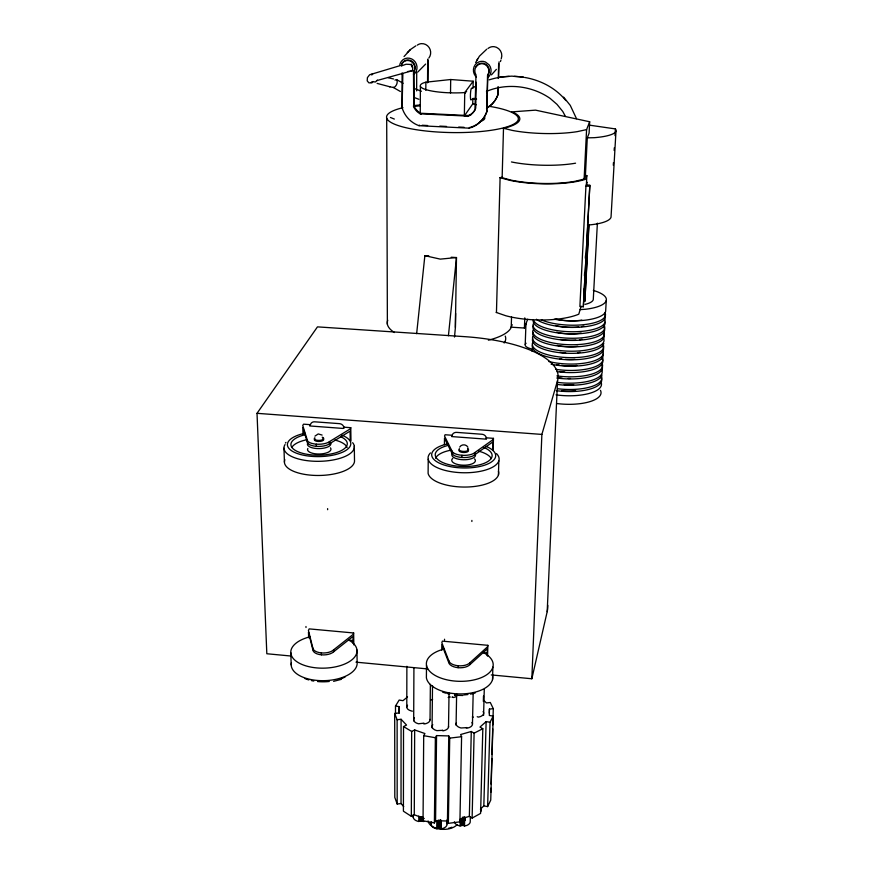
<?xml version="1.0" encoding="UTF-8"?>
<svg xmlns="http://www.w3.org/2000/svg" width="873" height="873" viewBox="0 0 873 873"><rect width="100%" height="100%" fill="white"/><g stroke="black" fill="none" stroke-linecap="round" stroke-linejoin="round"><path stroke-width="1.31" d="M403.697 806.587L401.034 803.542L401.078 719.287L397.128 719.734L394.683 713.448L398.612 713.001L399.277 706.65L395.491 706.006L395.502 714.092M476.069 66.817A7.29 7.017 73.5 0 1 486.032 64.384A7.29 7.017 73.5 0 1 487.92 74.86L486.708 111.722A26.561 25.557 65.6 0 1 469.107 128.156L419.073 125.701A26.561 25.328 63.4 0 1 402.071 107.695L402.093 72.917M401.078 719.287L406.545 725.07L403.522 726.554L403.413 811.192L411.325 816.331L414.271 814.76L424.245 818.536M406.785 707.163L406.873 666.285M486.708 111.722L487.538 75.384A7.3 7.028 73.4 0 0 486.665 65.726A7.3 7.028 73.4 0 0 477.291 65.311A7.3 7.028 73.4 0 0 476.003 74.871L474.934 109.878A14.765 14.208 65.5 0 1 468.266 116.131L420.175 113.817A14.765 14.077 63.4 0 1 413.726 106.975L413.496 72.088A7.3 6.897 67 0 0 411.423 61.656A7.3 6.897 67 0 0 401.635 64.078M475.327 109.311A14.743 14.186 65.7 0 1 468.67 115.552L420.633 113.25A14.743 14.055 63.5 0 1 414.195 106.419L413.966 71.564A7.29 6.886 67.1 0 0 410.779 60.532A7.29 6.886 67.1 0 0 401.384 66.032M411.325 816.331L411.652 731.443L403.522 726.554M413.245 817.412L413.256 814.695M413.682 720.825L413.922 667.769M416.639 90.901L416.716 72.121M414.271 814.76L414.675 729.948L424.922 733.549L423.7 735.677L423.045 820.784L434.394 822.933L435.572 820.675L436.565 735.59L448.766 735.928L449.715 738.121L448.362 823.337L459.918 821.842L461.588 736.714L460.628 734.52L471.278 731.498L474.115 733.156L482.824 728.715L480.597 813.396L472.118 818.077L469.358 816.331L460.278 819.136L460.071 825.902L459.067 825.716A7.988 4.725 1.4 0 1 454.364 821.809M420.24 113.861L420.393 86.351M413.344 816.19A7.966 4.692 0.2 0 0 417.807 821.286L418.8 821.482L418.833 816.048M425.817 90.312L425.871 82.193L450.697 79.519L473.177 81.211L473.046 87.889M418.8 821.482L420.95 820.882L420.982 816.812M420.95 820.882L422.128 821.013L422.15 816.932M427.541 82.815L427.715 59.157M427.966 82.335L428.141 60.062M423.918 821.46L422.597 821.067L422.63 816.986M423.219 821.558L423.252 817.477M426.504 665.346L426.395 677.808A33.294 17.165 1.1 0 0 463.116 693.871A33.294 17.165 1.1 0 0 492.579 675.091M428.228 459.274L428.108 473.373A35.4 14.448 1 0 0 467.219 487.014A35.4 14.448 1 0 0 498.45 471.278M430.04 719.854L430.378 684.41M431.076 824.625L431.109 821.908M432.07 727.842L432.506 685.578M434.394 822.933L435.365 737.729L436.565 735.59M431.775 822.213A8.01 4.758 0.7 0 0 435.725 828.553L436.729 828.739L436.827 820.74M436.729 828.739L438.879 828.139L438.988 819.965M441.749 650.036L441.814 644.634L448.733 662.531A11.142 5.664 1.1 0 0 458.096 667.681A11.142 5.664 1.1 0 0 470.034 664.528L487.341 648.835L487.156 655.667M444.422 444.663L444.499 438.224L451.919 453.142A11.862 4.725 1 0 0 461.915 457.474A11.862 4.725 1 0 0 474.606 454.877L492.929 441.858L492.71 449.89M438.879 828.139L440.057 828.27L440.167 820.271M446.54 822.639A8.01 4.758 0.7 0 1 441.869 828.728L440.538 828.324L440.647 820.325M440.057 828.27L440.636 827.975L440.745 819.791M450.512 92.953L450.697 79.519M441.171 828.815L441.28 820.816M444.532 640.215L444.543 639.222M492.809 724.83L493.289 708.647L489.426 709.094L489.327 715.456L493.212 716.122L490.735 800.115L487.625 806.597L483.828 805.888L480.401 809.195M448.733 662.531L448.755 660.599L441.836 642.735L442.371 641.131L487.854 645.311L487.56 655.994M451.919 453.142L451.952 450.959L444.532 436.074L445.088 434.743L452.127 435.267A4.649 4.245 22.5 0 1 456.634 432.375L481.994 434.263A4.66 4.267 20.4 0 1 486.37 437.788L486.501 438.912M447.02 823.839L447.085 819.758M448.515 727.133L449.038 693.075M448.362 823.337L447.445 821.024L448.766 735.928M470.7 115.258A32.432 7.039 0.8 0 1 464.349 115.902L464.742 92.582L473.177 81.211M456.077 725.245L456.634 693.959M458.096 667.681L458.129 665.75A11.153 5.653 1.1 0 1 448.755 660.599M461.904 457.474L461.948 455.28A11.873 4.714 1 0 1 451.952 450.959M464.349 115.902L472.73 103.92L472.839 98.584M475.709 108.394L476.232 82.215M460.071 825.902L462.21 825.312L462.384 817.139M462.21 825.312L463.388 825.432L463.563 817.27M470.329 816.942L470.241 821.035A7.988 4.725 1.4 0 1 465.211 825.891L463.869 825.487L464.043 817.314M464.076 819.703L464.13 816.975M464.512 825.978L464.687 817.815M464.742 820.118L464.796 817.401M464.829 819.78L464.883 817.052M441.192 822.017L441.28 827.691M471.867 521.487L471.889 520.417M470.034 664.528L470.078 662.596L487.385 646.937L487.854 645.311M474.606 454.877L474.65 452.683L492.983 439.697L493.463 438.355L486.381 437.82M469.358 816.331L471.278 731.498M472.457 724.263L473.177 692.922M486.938 92.123L486.567 92.898M472.118 818.077L474.115 733.156M486.49 108.328A25.513 24.586 69.9 0 0 497.861 94.655L498.068 86.558M498.276 78.472L498.658 63.642M497.861 94.655L498.374 87.409M498.614 78.003L499.04 61.885M483.358 701.445L483.5 696.01M481.067 810.613L481.143 807.885M483.587 715.391L484.264 689.539M496.453 312.512L500.098 177.677L502.27 177.175M493.136 450.512L493.463 438.355M483.828 805.888L486.13 721.6L490.026 722.266L493.212 716.122M503.503 128.255L502.139 177.721L510.661 180.045A51.736 12.833 1.5 0 0 574.98 181.311L584.124 179.085L585.412 175.506L587.289 137.858L589.1 133.154L589.668 121.762L535.575 110.151L511.807 111.875L514.535 112.988A67.363 14.939 0.8 0 1 505.914 127.764L503.503 128.255L512.145 130.383A52.413 11.665 1.4 0 0 577.326 131.627L586.58 129.608L589.668 121.762M489.306 713.143L489.426 709.094M487.625 806.597L490.026 722.266M492.525 679.576L492.885 667.103M498.428 475.043L498.832 460.944M490.833 792.237L490.953 788.188M491.073 784.15L491.826 758.528M491.946 754.49L492.699 728.868M527.663 319.234L524.422 328.041L511.218 327.179L511.545 317.019M462.974 823.457L463.148 818.012M461.424 818.907L461.173 825.716L461.446 818.918M524.422 328.041L524.782 317.87M525.23 344.344L525.939 323.992M491.281 674.927L531.843 678.758L541.882 434.416L557.552 380.563A109.954 39.209 0.8 0 0 464.796 336.662L317.466 326.873L257.022 413.322L266.822 653.746L291.156 656.038M531.843 678.758L547.185 611.678L557.552 380.563M584.124 179.085L586.58 129.608M587.256 182.282L585.936 186.091L579.89 306.554L583.339 306.772L589.842 185.283L586.383 184.792L586.842 175.571L585.412 175.506M583.633 291.898L583.764 289.214M584.452 275.748L584.594 273.063M585.346 258.255L585.477 255.571M583.339 306.772L589.842 185.283M588.806 224.71L584.855 301.436L588.959 225.365M597.383 223.15L593.269 299.668A23.167 7.29 2 0 1 585.041 304.382M613.315 165.27L613.468 162.585M614.166 150.462L614.319 147.766M615.018 135.653L615.4 128.92L589.013 125.09M606.255 300.487L605.644 311.301A36.066 11.545 2.1 0 1 554.29 319.18M615.978 131.157L611.035 217.181A37.004 10.029 1.9 0 1 589.788 224.874L587.387 225.005M454.495 337.054L455.39 327.561L456.481 257.557L451.21 257.24M448.416 335.767L456.481 257.557L440.287 259.128L424.867 255.669L416.65 333.65M343.864 427.137L343.122 428.447L309.631 425.948L310.428 424.649A4.627 4.125 32 0 1 314.684 421.812L339.455 423.645A4.627 4.147 30.7 0 1 343.864 427.137L344.038 428.261M455.39 327.44L455.608 313.418M451.963 436.325L452.138 435.234L451.581 436.565L485.879 439.13L486.37 437.788M465.102 93.28L465.538 91.927L466.619 91.709M466.782 727.525L465.92 727.776L467.295 728.158A8.239 4.452 1.3 0 0 471.955 722.451M581.112 306.139L578.788 314.182A51.278 16.303 1.7 0 1 505.762 315.731L496.148 312.403M442.72 730.188L441.847 730.428L443.222 730.821A8.261 4.485 0.7 0 0 448.526 726.216M500.458 61.579L500.895 60.182M424.202 723.313L423.329 723.564L424.693 723.935A8.217 4.42 0.3 0 0 430.051 719.407M586.842 175.571L585.532 179.281A53.177 13.193 1.5 0 1 509.767 180.318L499.782 177.59M511.218 327.179L512.2 324.669M353.652 632.969L352.976 634.551L333.628 649.828A11.054 5.511 -1.6 0 1 321.362 652.906A11.054 5.511 -1.6 0 1 312.796 647.886L308.431 630.448L309.184 628.887L353.652 632.969L353.816 644.907M400.238 65.595L369.639 74.762L367.402 77.642L367.206 80.873L368.919 82.88L372.236 82.695M475.621 62.616L479.397 56.199L486.752 49.204M420.055 820.598L423.143 820.216M476.887 60.237L477.64 58.818M343.864 427.181L350.782 427.694L350.062 429.003L329.427 441.651A11.753 4.583 -1 0 1 316.364 444.171A11.753 4.583 -1 0 1 307.274 439.959L302.745 425.467L303.553 424.169L310.428 424.682M395.491 706.006L399.19 700.037L402.955 700.681L407.527 696.97M469.107 128.156L469.499 127.567A26.517 25.524 65.7 0 0 487.079 111.155M467.382 116.48L467.775 115.902M404.035 56.549L410.474 49.51L415.854 45.833M377.42 80.152L375.259 82.062L373.066 81.56M425.642 64.067L417.829 72.001M459.722 447.063C461.413 444.008 466.357 444.084 467.906 447.227M496.377 69.36L491.455 74.871M419.073 125.701L419.531 125.123M421.048 114.254L421.506 113.686M285.951 442.371L285.406 443.026M314.957 436.118L318.23 433.936L322.115 435.07M413.366 106.135L413.835 105.578M402.071 107.695L402.857 74.041M487.778 77.653L489.371 75.962A9.145 8.806 73.5 0 0 489.131 64.853L485.432 61.983A9.145 8.806 73.5 0 0 475.381 76.016L476.331 76.977M413.464 74.685L415.111 73.114A9.156 8.654 67.1 0 0 409.59 58.24L407.298 58.109A9.156 8.654 67.1 0 0 399.648 65.475M409.251 50.667L410.474 49.51M407.298 52.555L408.531 51.376M486.13 721.6L479.975 727.078L482.824 728.715M308.638 637.694L308.485 632.336L312.85 649.796A11.043 5.522 -1.6 0 0 321.417 654.826A11.043 5.522 -1.6 0 0 333.672 651.749L352.998 636.45L353.096 643.226M394.956 80.098L396.582 79.563L403.086 83.295M412.482 70.822L412.765 67.647L411.161 64.013M401.875 65.748L406.065 64.242L409.633 64.406L411.794 65.06L412.187 67.265M412.776 70.582L376.896 80.578M474.847 86.613L471.78 88.511A5.915 0.808 -87.3 0 0 470.438 94.491A5.915 0.808 -87.3 0 0 471.376 99.38M302.986 433.979L302.8 427.595L307.329 442.131A11.753 4.594 -1 0 0 316.419 446.343A11.753 4.594 -1 0 0 329.47 443.811L350.084 431.142L350.226 440.429M463.388 825.432L463.956 825.149M422.128 821.013L422.696 820.718M411.652 731.443L414.675 729.948M371.778 82.204L370.916 82.608L373.044 81.811M423.438 723.237L418.385 723.772A8.217 4.42 0.3 0 1 414.435 717.868M486.447 91.403C507.006 82.728 531.853 85.652 550.11 98.398L556.963 104.334L562.79 111.504L565.224 116M425.871 82.193L423.307 82.99A32.628 6.689 0.8 0 0 429.101 90.465A32.628 6.689 0.8 0 0 464.742 92.582M333.617 681.344L341.125 679.401M448.176 697.505L450.326 696.981M402.988 107.706L402.398 107.816A65.912 14.612 0.8 0 0 411.554 128.898A65.912 14.612 0.8 0 0 505.696 127.262A65.912 14.612 0.8 0 0 489.175 106.299M411.292 71.128L407.844 71.455M371.756 74.511L372.585 74.391L371.156 74.543L371.996 74.696M394.683 713.448L394.803 797.398L397.182 804.022L401.034 803.542M449.715 738.121L461.588 736.714M413.715 106.506L420.382 105.731M414.85 105.48L420.229 104.935M500.043 77.053L511.687 76.147L523.374 77.02M580.109 309.609L585.423 309.26A36.175 11.371 2 0 0 593.334 290.436M454.56 695.268L462.941 695.486M435.572 820.675L447.445 821.024M461.424 824.778L462.93 824.821M472.937 98.42L475.632 98.551M472.566 98.944L476.603 99.14M422.226 125.254L427.628 125.526M439.785 126.116L446.54 126.443M458.696 127.043L464.098 127.305M587.289 137.858L594.295 137.683A37.866 8.555 1.7 0 0 615.4 128.92M585.936 186.091L589.504 186.276M424.867 255.669L428.818 255.898M257.022 413.322L541.882 434.416M483.38 652.622L487.221 652.982M348.993 640.182L353.063 640.553M355.988 662.16L427.726 668.936M452.738 697.211L451.985 697.134L453.316 697.494A7.999 4.201 0.9 0 0 456.677 696.261M465.418 727.722L460.966 727.984A8.239 4.452 1.3 0 1 456.153 723.139M441.356 730.385L436.871 730.646A8.261 4.485 0.7 0 1 432.79 724.666M422.597 821.067L423.34 821.144M463.869 825.487L464.622 825.563M440.636 827.975L441.389 828.062L440.538 828.324M472.315 716.951L473.341 717.126M412.416 711.157L411.401 710.982A8.108 4.31 0.2 0 1 407.538 705.22M423.7 735.677L435.365 737.729M393.537 78.963L388.223 77.762M377.114 83.393L389.969 86.809M392.97 87.114L393.81 87.573C396.451 86.372 398.241 82.062 396.582 79.563M389.445 86.7L392.075 87.245M414.031 97.438L418.844 99.282M413.551 88.217L421.441 91.239M390.417 117.473L394.345 119.066M393.341 87.475L400.391 91.501M477.204 716.744L478.579 717.115A8.152 4.354 1.5 0 0 483.118 711.528M483.566 700.168L486.457 702.94L490.299 702.503L493.289 708.647M563.609 97.143L570.265 105.382L576.507 118.695M322.988 438.213L323.163 439.359M467.993 449.202L468.124 450.348M283.965 448.187L284.434 462.166M290.785 652.578L291.2 664.953M309.369 635.5L309.446 638.141M305.965 626.508L305.997 627.48M307.274 439.959L307.329 442.131M312.796 647.886L312.85 649.796M316.353 444.171L316.408 446.343M321.362 652.906L321.406 654.826M327.615 508.632L327.637 509.69M329.427 441.651L329.47 443.811M333.628 649.828L333.672 651.749M350.782 427.694L350.979 441.083M354.307 446.201L354.493 460.136A35.062 14.066 -1.1 0 1 317.608 475.479A35.062 14.066 -1.1 0 1 284.871 459.711M356.959 649.97L357.122 662.312A32.999 16.74 -1.7 0 1 323.217 680.678A32.999 16.74 -1.7 0 1 291.407 662.76M386.695 118.128L387.383 324.276M397.128 719.734L397.182 804.022M399.277 706.65L399.277 713.394M470.078 662.596A11.153 5.653 1.1 0 1 458.139 665.75M482.627 652.218A33.414 17.013 1.1 0 1 481.547 677.535A33.414 17.013 1.1 0 1 432.211 673.52A33.414 17.013 1.1 0 1 443.997 649.076M475.196 692.966A29.933 15.474 1.1 0 1 470.449 694.122M467.95 694.526A29.933 15.474 1.1 0 1 464.054 694.919M457.441 694.973A29.933 15.474 1.1 0 1 454.822 694.777M449.671 694.035A29.933 15.474 1.1 0 1 447.216 693.489M446.027 693.184A29.933 15.474 1.1 0 1 442.6 692.093M348.589 639.985A33.119 16.587 -1.6 0 1 343.307 664.593A33.119 16.587 -1.6 0 1 295.216 660.468A33.119 16.587 -1.6 0 1 310.373 636.701M345.141 676.968A29.671 15.092 -1.7 0 1 340.241 679.074M329.296 681.475A29.671 15.092 -1.7 0 1 317.554 681.551M313.778 681.06A29.671 15.092 -1.7 0 1 311.366 680.58M308.846 679.936A29.671 15.092 -1.7 0 1 305.004 678.605M468.474 450.49A4.747 1.888 1 0 1 463.039 452.476A4.747 1.888 1 0 1 459.416 449.802M474.65 452.683A11.873 4.714 1 0 1 461.948 455.28M496.497 453.611A35.542 14.241 1 0 1 464.01 472.762A35.542 14.241 1 0 1 430.444 452.912M467.601 448.471A4.747 1.877 1 0 1 467.208 450.883A4.747 1.877 1 0 1 461.14 451.057A4.747 1.877 1 0 1 459.427 448.711M485.934 446.343A32.017 12.779 1 0 1 484.286 465.287A32.017 12.779 1 0 1 437.198 461.981A32.017 12.779 1 0 1 448.493 443.724M483.478 447.292A28.46 11.36 1 0 1 482.9 463.814A28.46 11.36 1 0 1 441.607 461.992A28.46 11.36 1 0 1 447.041 445.688M435.562 458.27A28.416 11.414 1 0 1 450.73 450.217M478.742 451.166A28.416 11.414 1 0 1 491.357 458.62M474.574 458.86A11.84 4.758 1 0 1 463.323 465.2A11.84 4.758 1 0 1 452.771 458.347M474.694 453.436A11.851 4.736 1 0 1 463.421 459.744A11.851 4.736 1 0 1 452.847 452.923M323.523 439.043A4.703 1.833 -1 0 1 318.569 441.476A4.703 1.833 -1 0 1 314.891 438.835M352.648 442.687A35.204 13.87 -1 0 1 320.326 461.293A35.204 13.87 -1 0 1 285.024 444.575M322.213 437.177A4.703 1.833 -1 0 1 322.704 439.632A4.703 1.833 -1 0 1 316.43 440.134A4.703 1.833 -1 0 1 314.858 437.755M341.681 435.103A31.712 12.44 -1 0 1 338.844 453.611A31.712 12.44 -1 0 1 292.357 451.243A31.712 12.44 -1 0 1 304.972 433.237M340.677 436.686A28.187 11.054 -1 0 1 336.127 452.683A28.187 11.054 -1 0 1 295.816 450.697A28.187 11.054 -1 0 1 304.404 434.907M291.909 447.249A28.143 11.12 -1 0 1 307.11 439.665M334.817 440.025A28.143 11.12 -1 0 1 347.105 447.598M330.441 447.838A11.72 4.627 -1 0 1 319.638 454.004A11.72 4.627 -1 0 1 307.853 448.471M330.343 442.458A11.742 4.605 -1 0 1 319.518 448.591A11.742 4.605 -1 0 1 307.711 443.091M489.207 79.847A64.482 54.475 2.6 0 1 509.177 76.398M514.306 76.398A64.482 54.475 2.6 0 1 523.254 77.217M524.52 77.413A64.482 54.475 2.6 0 1 565.89 100.581M564.809 372.062A22.742 7.933 2.2 0 1 560.095 371.549M601.988 363.299A35.509 12.397 2.2 0 1 556.898 375.903M603.014 353.914A35.618 12.233 2.2 0 1 587.474 364.718A35.618 12.233 2.2 0 1 551.114 364.194M602.948 346.548A35.684 12.135 2.2 0 1 569.076 359.763A35.684 12.135 2.2 0 1 532.475 344.999M604.891 312.567A36.022 11.611 2.1 0 1 584.463 324.592A36.022 11.611 2.1 0 1 541.358 319.867M604.771 314.716A36 11.644 2.1 0 1 579.912 327.179A36 11.644 2.1 0 1 536.393 319.245M603.8 331.762A35.826 11.906 2.1 0 1 569.796 344.726A35.826 11.906 2.1 0 1 533.021 330.223M582.073 339.259A22.949 7.628 2.1 0 1 579.497 339.706M575.885 340.11A22.949 7.628 2.1 0 1 560.401 339.499M603.68 333.879A35.804 11.938 2.1 0 1 569.698 346.876A35.804 11.938 2.1 0 1 532.945 332.34M602.708 350.75A35.64 12.2 2.2 0 1 587.736 362.557A35.64 12.2 2.2 0 1 548.844 361.531M532.137 351.317A35.64 12.2 2.2 0 1 532.312 349.2M574.936 359.316A22.829 7.813 2.2 0 1 565.398 359.37M561.83 359.021A22.829 7.813 2.2 0 1 559.538 358.694M604.836 322.148A35.935 11.742 2.1 0 1 568.76 333.857A35.935 11.742 2.1 0 1 533.425 319.583M604.531 318.994A35.957 11.709 2.1 0 1 575.1 331.729A35.957 11.709 2.1 0 1 533.643 320.511M601.868 365.383A35.487 12.429 2.2 0 1 556.799 378.02M505.227 336.083A56.352 19.01 0.8 0 1 504.158 343.002M472.73 103.92A32.432 7.039 0.8 0 1 476.418 104.716M600.93 381.948A35.324 12.669 2.2 0 1 556.046 394.858M600.449 390.329A35.236 12.8 2.3 0 1 556.963 403.544M580.163 352.31A22.873 7.759 2.2 0 1 577.5 352.714M565.693 352.987A22.873 7.759 2.2 0 1 559.822 352.321M603.068 344.442A35.706 12.102 2.2 0 1 569.185 357.624A35.706 12.102 2.2 0 1 532.552 342.893M576.867 365.438A22.785 7.879 2.2 0 1 561.535 365.383M559.255 365.045A22.785 7.879 2.2 0 1 556.516 364.521M570.495 378.5A22.709 7.999 2.2 0 1 568.116 378.511M562.136 378.162A22.709 7.999 2.2 0 1 558.676 377.682M603.8 343.384A35.738 12.036 2.1 0 1 564.722 353.129A35.738 12.036 2.1 0 1 532.705 338.68M603.429 338.113A35.76 12.004 2.1 0 1 569.491 351.186A35.76 12.004 2.1 0 1 532.781 336.563M604.16 325.389A35.891 11.807 2.1 0 1 570.113 338.233A35.891 11.807 2.1 0 1 533.261 323.85M604.04 327.517A35.869 11.84 2.1 0 1 570.004 340.405A35.869 11.84 2.1 0 1 533.185 325.978M601.279 375.75A35.389 12.582 2.2 0 1 557.629 388.736M601.159 377.823A35.367 12.615 2.2 0 1 556.232 390.657M581.8 320.107A23.069 7.431 2.1 0 1 555.926 318.994M575.602 390.624A22.622 8.119 2.2 0 1 561.557 390.711M577.817 346.308A22.905 7.693 2.1 0 1 557.367 345.402M602.228 359.119A35.553 12.331 2.2 0 1 557.083 371.658M602.348 357.035A35.575 12.298 2.2 0 1 555.894 369.344M601.639 369.541A35.444 12.484 2.2 0 1 557.912 382.418M581.134 333.06A22.993 7.562 2.1 0 1 556.614 332.253M583.928 326.087A23.036 7.497 2.1 0 1 581.462 326.589M578.788 326.971A23.036 7.497 2.1 0 1 555.643 325.476M511.392 326.982A62.332 20.559 0.8 0 1 488.367 340.186M394.421 332.526A62.332 20.559 0.8 0 1 387.743 320.249M484.58 117.135A32.366 7.17 0.8 0 1 480.27 121.609M573.692 384.6A22.665 8.053 2.2 0 1 564.22 384.655M601.988 374.899A35.433 12.517 2.2 0 1 557.814 384.524M575.569 163.196A51.572 12.32 1.5 0 1 511.447 161.952M456.994 824.789A15.463 9.145 0.9 0 1 440.276 829.154A15.463 9.145 0.9 0 1 428.054 820.915M451.908 827.211A14.405 8.523 0.9 0 1 448.58 828.237M432.659 699.208A8.021 4.223 0.4 0 1 431.12 699.96M480.587 808.223A7.901 4.627 1.6 0 1 480.51 811.759M417.316 45.145A8.795 8.337 70 0 1 421.375 43.65L423.569 43.781A8.795 8.337 70 0 1 428.818 58.098M488.007 48.484A8.795 8.468 77.5 0 1 494.249 46.706L496.41 47.284A8.795 8.468 77.5 0 1 501.233 58.753M498.199 94.131A25.481 24.553 70 0 1 486.839 107.794M532.443 349.124A13.281 4.507 1.8 0 1 526.081 343.231M547.764 605.251A102.785 49.084 0.8 0 1 547.185 611.678M421.91 817.27L421.823 821.351L421.921 817.259M420 817.204L419.902 821.297L420.011 817.215M439.992 820.456L439.763 828.608L440.003 820.445M438.071 820.391L437.831 828.553L438.093 820.402M464.796 818.056L464.709 820.773L464.796 818.045M463.388 817.608L463.105 825.771L463.399 817.597"/></g></svg>
